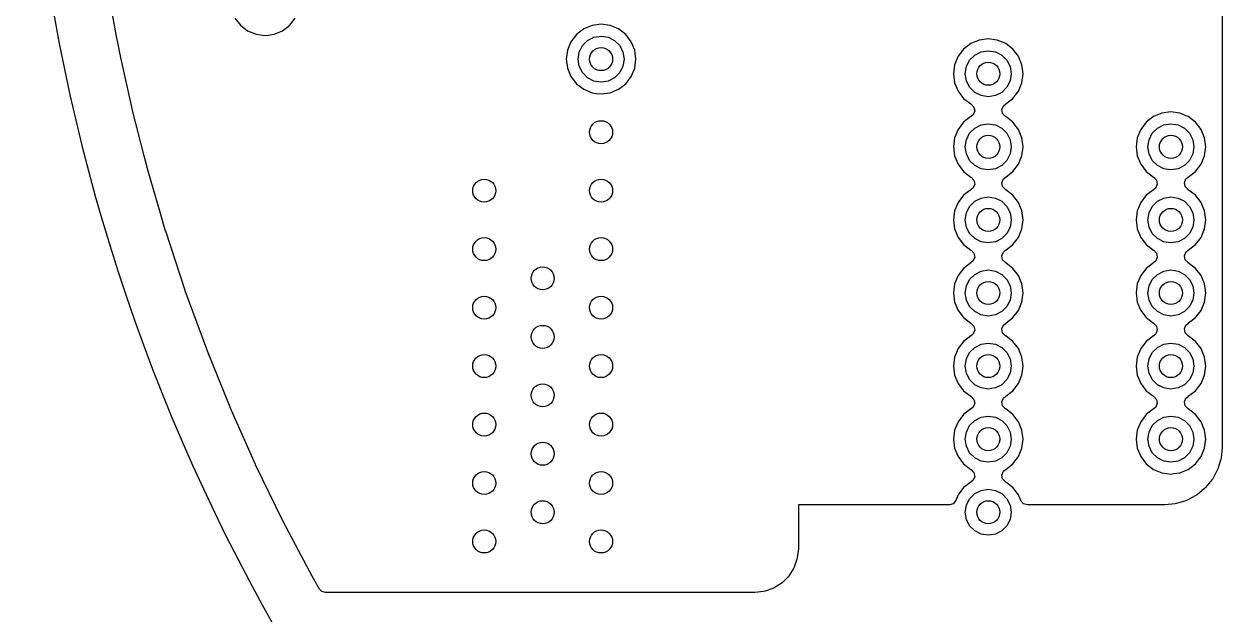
# Model space of a CAD drawing. Extents: x 116 to 183, y -128 to -37.6.
# Drawn here: x 115.95 to 136.78, y -87.37 to -77.11 of the extents above; entities that cross this region are included whole.
import ezdxf

# ---------------------------------------------------------------- set-up
doc = ezdxf.new("R2010")
doc.units = 0
doc.layers.add('BLACK', color=7, linetype='CONTINUOUS')

msp = doc.modelspace()

# ---------------------------------------------------------------- linework, layer by layer
at = {"layer": 'BLACK', "linetype": 'CONTINUOUS'}
for p, q in [((136.779, -76.204569), (136.779, -84.464907)), ((117.555455, -77.295718), (117.405133, -76.488118)), ((119.617464, -77.010841), (119.713718, -77.136282)), ((120.570282, -77.136282), (120.666536, -77.010841)), ((119.713718, -77.136282), (119.839159, -77.232536)), ((119.839159, -77.232536), (119.985238, -77.293044)), ((120.298762, -77.293044), (120.444841, -77.232536)), ((120.444841, -77.232536), (120.570282, -77.136282)), ((125.68116, -77.199463), (125.555718, -77.295718)), ((125.827237, -77.138956), (125.68116, -77.199463)), ((125.827239, -77.138955), (125.827237, -77.138956)), ((125.983999, -77.118318), (125.827239, -77.138955)), ((125.984001, -77.118318), (125.983999, -77.118318)), ((126.14076, -77.138955), (125.984001, -77.118318)), ((126.140762, -77.138956), (126.14076, -77.138955)), ((126.286841, -77.199464), (126.140762, -77.138956)), ((126.412282, -77.295718), (126.286841, -77.199464)), ((117.603355, -77.553058), (117.555455, -77.295718)), ((119.985238, -77.293044), (120.063619, -77.303363)), ((120.063619, -77.303363), (120.141999, -77.313682)), ((120.141999, -77.313682), (120.142, -77.313682)), ((120.142, -77.313682), (120.142001, -77.313682)), ((120.142001, -77.313682), (120.194254, -77.306802)), ((120.194254, -77.306802), (120.298762, -77.293044)), ((125.459463, -77.42116), (125.398956, -77.567237)), ((125.555718, -77.295718), (125.459463, -77.42116)), ((125.660393, -77.488886), (125.748886, -77.400393)), ((125.748886, -77.400393), (125.860393, -77.343577)), ((125.860393, -77.343577), (125.984, -77.324)), ((125.984, -77.324), (126.107607, -77.343577)), ((126.107607, -77.343577), (126.219114, -77.400393)), ((126.219114, -77.400393), (126.307607, -77.488886)), ((126.508536, -77.421159), (126.412282, -77.295718)), ((126.569044, -77.567238), (126.508536, -77.421159)), ((132.41216, -77.453463), (132.286718, -77.549718)), ((132.558237, -77.392956), (132.41216, -77.453463)), ((132.558239, -77.392955), (132.558237, -77.392956)), ((132.714999, -77.372318), (132.558239, -77.392955)), ((132.715001, -77.372318), (132.714999, -77.372318)), ((132.87176, -77.392955), (132.715001, -77.372318)), ((132.871762, -77.392956), (132.87176, -77.392955)), ((133.017841, -77.453464), (132.871762, -77.392956)), ((133.143282, -77.549718), (133.017841, -77.453464)), ((117.60418, -77.557113), (117.603355, -77.553058)), ((117.641059, -77.723998), (117.60418, -77.557113)), ((125.398955, -77.567239), (125.378318, -77.723998)), ((125.398956, -77.567237), (125.398955, -77.567239)), ((125.584, -77.724), (125.603577, -77.600393)), ((125.603577, -77.600393), (125.660393, -77.488886)), ((126.307607, -77.488886), (126.364423, -77.600393)), ((126.364423, -77.600393), (126.384, -77.724)), ((126.589682, -77.724), (126.569044, -77.567238)), ((132.190463, -77.67516), (132.129956, -77.821237)), ((132.286718, -77.549718), (132.190463, -77.67516)), ((132.391393, -77.742886), (132.479886, -77.654393)), ((132.479886, -77.654393), (132.591393, -77.597577)), ((132.591393, -77.597577), (132.715, -77.578)), ((132.715, -77.578), (132.838607, -77.597577)), ((132.838607, -77.597577), (132.950114, -77.654393)), ((132.950114, -77.654393), (133.038607, -77.742886)), ((133.239536, -77.675159), (133.143282, -77.549718)), ((133.300044, -77.821238), (133.239536, -77.675159)), ((117.831034, -78.583682), (117.641059, -77.723998)), ((125.378318, -77.723998), (125.378318, -77.724001)), ((125.378318, -77.724001), (125.398955, -77.88076)), ((125.398955, -77.88076), (125.398956, -77.880762)), ((125.398956, -77.880762), (125.459464, -78.026841)), ((125.603577, -77.847607), (125.584, -77.724)), ((125.660393, -77.959114), (125.603577, -77.847607)), ((126.364423, -77.847607), (126.307607, -77.959114)), ((126.384, -77.724), (126.364423, -77.847607)), ((126.508536, -78.026841), (126.569044, -77.880762)), ((126.569044, -77.880762), (126.589682, -77.724)), ((132.129955, -77.821239), (132.109318, -77.977998)), ((132.129956, -77.821237), (132.129955, -77.821239)), ((132.315, -77.978), (132.334577, -77.854393)), ((132.334577, -77.854393), (132.391393, -77.742886)), ((133.038607, -77.742886), (133.095423, -77.854393)), ((133.095423, -77.854393), (133.115, -77.978)), ((133.320682, -77.978), (133.300044, -77.821238)), ((125.459464, -78.026841), (125.555718, -78.152282)), ((125.748886, -78.047607), (125.660393, -77.959114)), ((125.860393, -78.104423), (125.748886, -78.047607)), ((125.984, -78.124), (125.860393, -78.104423)), ((126.107607, -78.104423), (125.984, -78.124)), ((126.219114, -78.047607), (126.107607, -78.104423)), ((126.307607, -77.959114), (126.219114, -78.047607)), ((126.412282, -78.152282), (126.508536, -78.026841)), ((132.109318, -77.977998), (132.109318, -77.978001)), ((132.109318, -77.978001), (132.129955, -78.13476)), ((132.334577, -78.101607), (132.315, -77.978)), ((132.391393, -78.213114), (132.334577, -78.101607)), ((133.095423, -78.101607), (133.038607, -78.213114)), ((133.115, -77.978), (133.095423, -78.101607)), ((133.300044, -78.134762), (133.320682, -77.978)), ((125.555718, -78.152282), (125.681159, -78.248536)), ((125.681159, -78.248536), (125.827238, -78.309044)), ((125.827238, -78.309044), (125.905619, -78.319363)), ((126.036254, -78.322802), (126.140762, -78.309044)), ((126.140762, -78.309044), (126.286841, -78.248536)), ((126.286841, -78.248536), (126.412282, -78.152282)), ((132.129955, -78.13476), (132.129956, -78.134762)), ((132.129956, -78.134762), (132.190464, -78.280841)), ((132.190464, -78.280841), (132.286718, -78.406282)), ((132.479886, -78.301607), (132.391393, -78.213114)), ((132.591393, -78.358423), (132.479886, -78.301607)), ((132.950114, -78.301607), (132.838607, -78.358423)), ((133.038607, -78.213114), (132.950114, -78.301607)), ((133.143282, -78.406282), (133.239536, -78.280841)), ((133.239536, -78.280841), (133.300044, -78.134762)), ((125.905619, -78.319363), (125.983999, -78.329682)), ((125.983999, -78.329682), (125.984, -78.329682)), ((125.984, -78.329682), (125.984001, -78.329682)), ((125.984001, -78.329682), (126.036254, -78.322802)), ((132.286718, -78.406282), (132.412159, -78.502536)), ((132.412159, -78.502536), (132.412166, -78.502541)), ((132.412166, -78.502541), (132.417487, -78.505613)), ((132.417487, -78.505613), (132.465703, -78.556179)), ((132.715, -78.378), (132.591393, -78.358423)), ((132.838607, -78.358423), (132.715, -78.378)), ((132.977037, -78.536352), (133.012515, -78.50561)), ((133.012515, -78.50561), (133.017828, -78.502541)), ((133.017828, -78.502541), (133.017841, -78.502536)), ((133.017841, -78.502536), (133.143282, -78.406282)), ((117.837919, -78.614836), (117.831034, -78.583682)), ((117.838878, -78.618856), (117.837919, -78.614836)), ((118.040346, -79.404762), (117.838878, -78.618856)), ((132.412166, -78.723458), (132.286718, -78.819718)), ((132.417487, -78.720387), (132.412166, -78.723458)), ((132.452959, -78.689651), (132.417487, -78.720387)), ((132.478927, -78.624786), (132.452959, -78.689651)), ((132.465703, -78.556179), (132.478927, -78.624786)), ((132.951072, -78.601218), (132.977037, -78.536352)), ((132.964298, -78.669825), (132.951072, -78.601218)), ((133.012515, -78.72039), (132.964298, -78.669825)), ((133.017834, -78.723461), (133.012515, -78.72039)), ((133.017841, -78.723464), (133.017834, -78.723461)), ((133.143282, -78.819718), (133.017841, -78.723464)), ((135.58716, -78.723463), (135.461718, -78.819718)), ((135.733237, -78.662956), (135.58716, -78.723463)), ((135.733239, -78.662955), (135.733237, -78.662956)), ((135.889999, -78.642318), (135.733239, -78.662955)), ((135.890001, -78.642318), (135.889999, -78.642318)), ((136.04676, -78.662955), (135.890001, -78.642318)), ((136.046762, -78.662956), (136.04676, -78.662955)), ((136.185412, -78.720387), (136.046762, -78.662956)), ((136.192841, -78.723464), (136.185412, -78.720387)), ((136.318282, -78.819718), (136.192841, -78.723464)), ((132.286718, -78.819718), (132.190463, -78.94516)), ((132.391393, -79.012886), (132.479886, -78.924393)), ((132.479886, -78.924393), (132.591393, -78.867577)), ((132.591393, -78.867577), (132.715, -78.848)), ((132.715, -78.848), (132.838607, -78.867577)), ((132.838607, -78.867577), (132.950114, -78.924393)), ((132.950114, -78.924393), (133.038607, -79.012886)), ((133.239536, -78.945159), (133.143282, -78.819718)), ((135.461718, -78.819718), (135.365463, -78.94516)), ((135.566393, -79.012886), (135.654886, -78.924393)), ((135.654886, -78.924393), (135.766393, -78.867577)), ((135.766393, -78.867577), (135.89, -78.848)), ((135.89, -78.848), (136.013607, -78.867577)), ((136.013607, -78.867577), (136.125114, -78.924393)), ((136.125114, -78.924393), (136.213607, -79.012886)), ((136.414536, -78.945159), (136.318282, -78.819718)), ((132.129955, -79.091239), (132.109318, -79.247998)), ((132.129956, -79.091237), (132.129955, -79.091239)), ((132.190463, -78.94516), (132.129956, -79.091237)), ((132.315, -79.248), (132.334577, -79.124393)), ((132.334577, -79.124393), (132.391393, -79.012886)), ((133.038607, -79.012886), (133.095423, -79.124393)), ((133.095423, -79.124393), (133.115, -79.248)), ((133.300044, -79.091238), (133.239536, -78.945159)), ((133.320682, -79.247998), (133.300044, -79.091238)), ((135.304955, -79.091239), (135.284318, -79.247998)), ((135.304956, -79.091237), (135.304955, -79.091239)), ((135.365463, -78.94516), (135.304956, -79.091237)), ((135.49, -79.248), (135.509577, -79.124393)), ((135.509577, -79.124393), (135.566393, -79.012886)), ((136.213607, -79.012886), (136.270423, -79.124393)), ((136.270423, -79.124393), (136.29, -79.248)), ((136.475044, -79.091238), (136.414536, -78.945159)), ((136.495682, -79.248), (136.475044, -79.091238)), ((132.109318, -79.247998), (132.109318, -79.248001)), ((132.109318, -79.248001), (132.129955, -79.40476)), ((132.334577, -79.371607), (132.315, -79.248)), ((133.115, -79.248), (133.095423, -79.371607)), ((133.300044, -79.404762), (133.320682, -79.248)), ((133.320682, -79.248), (133.320682, -79.247998)), ((135.284318, -79.247998), (135.284318, -79.248001)), ((135.284318, -79.248001), (135.304955, -79.40476)), ((135.509577, -79.371607), (135.49, -79.248)), ((136.29, -79.248), (136.270423, -79.371607)), ((136.475044, -79.404762), (136.495682, -79.248)), ((118.107868, -79.668157), (118.040346, -79.404762)), ((132.129955, -79.40476), (132.129956, -79.404762)), ((132.129956, -79.404762), (132.190464, -79.550841)), ((132.190464, -79.550841), (132.286718, -79.676282)), ((132.391393, -79.483114), (132.334577, -79.371607)), ((132.479886, -79.571607), (132.391393, -79.483114)), ((133.038607, -79.483114), (132.950114, -79.571607)), ((133.095423, -79.371607), (133.038607, -79.483114)), ((133.143282, -79.676282), (133.239536, -79.550841)), ((133.239536, -79.550841), (133.300044, -79.404762)), ((135.304955, -79.40476), (135.304956, -79.404762)), ((135.304956, -79.404762), (135.365464, -79.550841)), ((135.365464, -79.550841), (135.461718, -79.676282)), ((135.566393, -79.483114), (135.509577, -79.371607)), ((135.654886, -79.571607), (135.566393, -79.483114)), ((136.213607, -79.483114), (136.125114, -79.571607)), ((136.270423, -79.371607), (136.213607, -79.483114)), ((136.318282, -79.676282), (136.414536, -79.550841)), ((136.414536, -79.550841), (136.475044, -79.404762)), ((118.108958, -79.672135), (118.107868, -79.668157)), ((118.323672, -80.406621), (118.108958, -79.672135)), ((132.286718, -79.676282), (132.412159, -79.772536)), ((132.412159, -79.772536), (132.412166, -79.772541)), ((132.412166, -79.772541), (132.417487, -79.775613)), ((132.591393, -79.628423), (132.479886, -79.571607)), ((132.715, -79.648), (132.591393, -79.628423)), ((132.838607, -79.628423), (132.715, -79.648)), ((132.950114, -79.571607), (132.838607, -79.628423)), ((133.012515, -79.77561), (133.017828, -79.772541)), ((133.017828, -79.772541), (133.017841, -79.772536)), ((133.017841, -79.772536), (133.143282, -79.676282)), ((135.461718, -79.676282), (135.587159, -79.772536)), ((135.587159, -79.772536), (135.587166, -79.772541)), ((135.587166, -79.772541), (135.592487, -79.775613)), ((135.766393, -79.628423), (135.654886, -79.571607)), ((135.89, -79.648), (135.766393, -79.628423)), ((136.013607, -79.628423), (135.89, -79.648)), ((136.125114, -79.571607), (136.013607, -79.628423)), ((136.187515, -79.77561), (136.192828, -79.772541)), ((136.192828, -79.772541), (136.192841, -79.772536)), ((136.192841, -79.772536), (136.318282, -79.676282)), ((132.417487, -79.775613), (132.465703, -79.826179)), ((132.452959, -79.959651), (132.417487, -79.990387)), ((132.478927, -79.894786), (132.452959, -79.959651)), ((132.465703, -79.826179), (132.478927, -79.894786)), ((132.951072, -79.871218), (132.977037, -79.806352)), ((132.964298, -79.939825), (132.951072, -79.871218)), ((133.012515, -79.99039), (132.964298, -79.939825)), ((132.977037, -79.806352), (133.012515, -79.77561)), ((135.592487, -79.775613), (135.640703, -79.826179)), ((135.627959, -79.959651), (135.592487, -79.990387)), ((135.653927, -79.894786), (135.627959, -79.959651)), ((135.640703, -79.826179), (135.653927, -79.894786)), ((136.126072, -79.871218), (136.152037, -79.806352)), ((136.139298, -79.939825), (136.126072, -79.871218)), ((136.187515, -79.99039), (136.139298, -79.939825)), ((136.152037, -79.806352), (136.187515, -79.77561)), ((132.286718, -80.089718), (132.190463, -80.21516)), ((132.412166, -79.993458), (132.286718, -80.089718)), ((132.417487, -79.990387), (132.412166, -79.993458)), ((132.479886, -80.194393), (132.591393, -80.137577)), ((132.591393, -80.137577), (132.715, -80.118)), ((132.715, -80.118), (132.838607, -80.137577)), ((132.838607, -80.137577), (132.950114, -80.194393)), ((133.017834, -79.993461), (133.012515, -79.99039)), ((133.017841, -79.993464), (133.017834, -79.993461)), ((133.143282, -80.089718), (133.017841, -79.993464)), ((133.239536, -80.215159), (133.143282, -80.089718)), ((135.461718, -80.089718), (135.365463, -80.21516)), ((135.587166, -79.993458), (135.461718, -80.089718)), ((135.592487, -79.990387), (135.587166, -79.993458)), ((135.654886, -80.194393), (135.766393, -80.137577)), ((135.766393, -80.137577), (135.89, -80.118)), ((135.89, -80.118), (136.013607, -80.137577)), ((136.013607, -80.137577), (136.125114, -80.194393)), ((136.192834, -79.993461), (136.187515, -79.99039)), ((136.192841, -79.993464), (136.192834, -79.993461)), ((136.318282, -80.089718), (136.192841, -79.993464)), ((136.414536, -80.215159), (136.318282, -80.089718)), ((132.129955, -80.361239), (132.109318, -80.517998)), ((132.129956, -80.361237), (132.129955, -80.361239)), ((132.190463, -80.21516), (132.129956, -80.361237)), ((132.315, -80.518), (132.334577, -80.394393)), ((132.334577, -80.394393), (132.391393, -80.282886)), ((132.391393, -80.282886), (132.479886, -80.194393)), ((132.950114, -80.194393), (133.038607, -80.282886)), ((133.038607, -80.282886), (133.095423, -80.394393)), ((133.095423, -80.394393), (133.115, -80.518)), ((133.300044, -80.361238), (133.239536, -80.215159)), ((133.320682, -80.518), (133.300044, -80.361238)), ((135.304955, -80.361239), (135.284318, -80.517998)), ((135.304956, -80.361237), (135.304955, -80.361239)), ((135.365463, -80.21516), (135.304956, -80.361237)), ((135.49, -80.518), (135.509577, -80.394393)), ((135.509577, -80.394393), (135.566393, -80.282886)), ((135.566393, -80.282886), (135.654886, -80.194393)), ((136.125114, -80.194393), (136.213607, -80.282886)), ((136.213607, -80.282886), (136.270423, -80.394393)), ((136.270423, -80.394393), (136.29, -80.518)), ((136.475044, -80.361238), (136.414536, -80.215159)), ((136.495682, -80.518), (136.475044, -80.361238)), ((118.412912, -80.711889), (118.323672, -80.406621)), ((132.109318, -80.517998), (132.109318, -80.518001)), ((132.109318, -80.518001), (132.129955, -80.67476)), ((132.334577, -80.641607), (132.315, -80.518)), ((133.115, -80.518), (133.095423, -80.641607)), ((133.300044, -80.674762), (133.320682, -80.518)), ((135.284318, -80.517998), (135.284318, -80.518001)), ((135.284318, -80.518001), (135.304955, -80.67476)), ((135.509577, -80.641607), (135.49, -80.518)), ((136.29, -80.518), (136.270423, -80.641607)), ((136.475044, -80.674762), (136.495682, -80.518)), ((118.414135, -80.715826), (118.412912, -80.711889)), ((118.752703, -81.744831), (118.414135, -80.715826)), ((132.129955, -80.67476), (132.129956, -80.674762)), ((132.129956, -80.674762), (132.190464, -80.820841)), ((132.391393, -80.753114), (132.334577, -80.641607)), ((132.479886, -80.841607), (132.391393, -80.753114)), ((133.038607, -80.753114), (132.950114, -80.841607)), ((133.095423, -80.641607), (133.038607, -80.753114)), ((133.239536, -80.820841), (133.300044, -80.674762)), ((135.304955, -80.67476), (135.304956, -80.674762)), ((135.304956, -80.674762), (135.365464, -80.820841)), ((135.566393, -80.753114), (135.509577, -80.641607)), ((135.654886, -80.841607), (135.566393, -80.753114)), ((136.213607, -80.753114), (136.125114, -80.841607)), ((136.270423, -80.641607), (136.213607, -80.753114)), ((136.414536, -80.820841), (136.475044, -80.674762)), ((132.190464, -80.820841), (132.286718, -80.946282)), ((132.286718, -80.946282), (132.412159, -81.042536)), ((132.591393, -80.898423), (132.479886, -80.841607)), ((132.715, -80.918), (132.591393, -80.898423)), ((132.838607, -80.898423), (132.715, -80.918)), ((132.950114, -80.841607), (132.838607, -80.898423)), ((133.017841, -81.042536), (133.143282, -80.946282)), ((133.143282, -80.946282), (133.239536, -80.820841)), ((135.365464, -80.820841), (135.461718, -80.946282)), ((135.461718, -80.946282), (135.587159, -81.042536)), ((135.766393, -80.898423), (135.654886, -80.841607)), ((135.89, -80.918), (135.766393, -80.898423)), ((136.013607, -80.898423), (135.89, -80.918)), ((136.125114, -80.841607), (136.013607, -80.898423)), ((136.192841, -81.042536), (136.318282, -80.946282)), ((136.318282, -80.946282), (136.414536, -80.820841)), ((132.412159, -81.042536), (132.412166, -81.042541)), ((132.412166, -81.042541), (132.417487, -81.045613)), ((132.417487, -81.045613), (132.465703, -81.096179)), ((132.452959, -81.229651), (132.417487, -81.260387)), ((132.478927, -81.164786), (132.452959, -81.229651)), ((132.465703, -81.096179), (132.478927, -81.164786)), ((132.951072, -81.141218), (132.977037, -81.076352)), ((132.964298, -81.209825), (132.951072, -81.141218)), ((133.012515, -81.26039), (132.964298, -81.209825)), ((132.977037, -81.076352), (133.012515, -81.04561)), ((133.012515, -81.04561), (133.017828, -81.042541)), ((133.017828, -81.042541), (133.017841, -81.042536)), ((135.587159, -81.042536), (135.587166, -81.042541)), ((135.587166, -81.042541), (135.592487, -81.045613)), ((135.592487, -81.045613), (135.640703, -81.096179)), ((135.627959, -81.229651), (135.592487, -81.260387)), ((135.653927, -81.164786), (135.627959, -81.229651)), ((135.640703, -81.096179), (135.653927, -81.164786)), ((136.126072, -81.141218), (136.152037, -81.076352)), ((136.139298, -81.209825), (136.126072, -81.141218)), ((136.187515, -81.26039), (136.139298, -81.209825)), ((136.152037, -81.076352), (136.187515, -81.04561)), ((136.187515, -81.04561), (136.192828, -81.042541)), ((136.192828, -81.042541), (136.192841, -81.042536)), ((132.286718, -81.359718), (132.190463, -81.48516)), ((132.412166, -81.263458), (132.286718, -81.359718)), ((132.417487, -81.260387), (132.412166, -81.263458)), ((132.479886, -81.464393), (132.591393, -81.407577)), ((132.591393, -81.407577), (132.715, -81.388)), ((132.715, -81.388), (132.838607, -81.407577)), ((132.838607, -81.407577), (132.950114, -81.464393)), ((133.017834, -81.263461), (133.012515, -81.26039)), ((133.017841, -81.263464), (133.017834, -81.263461)), ((133.143282, -81.359718), (133.017841, -81.263464)), ((133.239536, -81.485159), (133.143282, -81.359718)), ((135.461718, -81.359718), (135.365463, -81.48516)), ((135.587166, -81.263458), (135.461718, -81.359718)), ((135.592487, -81.260387), (135.587166, -81.263458)), ((135.654886, -81.464393), (135.766393, -81.407577)), ((135.766393, -81.407577), (135.89, -81.388)), ((135.89, -81.388), (136.013607, -81.407577)), ((136.013607, -81.407577), (136.125114, -81.464393)), ((136.192834, -81.263461), (136.187515, -81.26039)), ((136.192841, -81.263464), (136.192834, -81.263461)), ((136.318282, -81.359718), (136.192841, -81.263464)), ((136.414536, -81.485159), (136.318282, -81.359718)), ((132.129955, -81.631239), (132.109318, -81.787998)), ((132.129956, -81.631237), (132.129955, -81.631239)), ((132.190463, -81.48516), (132.129956, -81.631237)), ((132.334577, -81.664393), (132.391393, -81.552886)), ((132.391393, -81.552886), (132.479886, -81.464393)), ((132.950114, -81.464393), (133.038607, -81.552886)), ((133.038607, -81.552886), (133.095423, -81.664393)), ((133.300044, -81.631238), (133.239536, -81.485159)), ((133.320682, -81.788), (133.300044, -81.631238)), ((135.304955, -81.631239), (135.284318, -81.787998)), ((135.304956, -81.631237), (135.304955, -81.631239)), ((135.365463, -81.48516), (135.304956, -81.631237)), ((135.509577, -81.664393), (135.566393, -81.552886)), ((135.566393, -81.552886), (135.654886, -81.464393)), ((136.125114, -81.464393), (136.213607, -81.552886)), ((136.213607, -81.552886), (136.270423, -81.664393)), ((136.475044, -81.631238), (136.414536, -81.485159)), ((136.495682, -81.788), (136.475044, -81.631238)), ((118.754033, -81.748656), (118.752703, -81.744831)), ((118.960713, -82.312536), (118.754033, -81.748656)), ((132.109318, -81.787998), (132.109318, -81.788001)), ((132.109318, -81.788001), (132.129955, -81.94476)), ((132.315, -81.788), (132.334577, -81.664393)), ((132.334577, -81.911607), (132.315, -81.788)), ((133.095423, -81.664393), (133.115, -81.788)), ((133.115, -81.788), (133.095423, -81.911607)), ((133.300044, -81.944762), (133.320682, -81.788)), ((135.284318, -81.787998), (135.284318, -81.788001)), ((135.284318, -81.788001), (135.304955, -81.94476)), ((135.49, -81.788), (135.509577, -81.664393)), ((135.509577, -81.911607), (135.49, -81.788)), ((136.270423, -81.664393), (136.29, -81.788)), ((136.29, -81.788), (136.270423, -81.911607)), ((136.475044, -81.944762), (136.495682, -81.788)), ((132.129955, -81.94476), (132.129956, -81.944762)), ((132.129956, -81.944762), (132.190464, -82.090841)), ((132.391393, -82.023114), (132.334577, -81.911607)), ((132.479886, -82.111607), (132.391393, -82.023114)), ((133.038607, -82.023114), (132.950114, -82.111607)), ((133.095423, -81.911607), (133.038607, -82.023114)), ((133.239536, -82.090841), (133.300044, -81.944762)), ((135.304955, -81.94476), (135.304956, -81.944762)), ((135.304956, -81.944762), (135.365464, -82.090841)), ((135.566393, -82.023114), (135.509577, -81.911607)), ((135.654886, -82.111607), (135.566393, -82.023114)), ((136.213607, -82.023114), (136.125114, -82.111607)), ((136.270423, -81.911607), (136.213607, -82.023114)), ((136.414536, -82.090841), (136.475044, -81.944762)), ((132.190464, -82.090841), (132.286718, -82.216282)), ((132.286718, -82.216282), (132.412159, -82.312536)), ((132.591393, -82.168423), (132.479886, -82.111607)), ((132.715, -82.188), (132.591393, -82.168423)), ((132.838607, -82.168423), (132.715, -82.188)), ((132.950114, -82.111607), (132.838607, -82.168423)), ((133.017841, -82.312536), (133.143282, -82.216282)), ((133.143282, -82.216282), (133.239536, -82.090841)), ((135.365464, -82.090841), (135.461718, -82.216282)), ((135.461718, -82.216282), (135.587159, -82.312536)), ((135.766393, -82.168423), (135.654886, -82.111607)), ((135.89, -82.188), (135.766393, -82.168423)), ((136.013607, -82.168423), (135.89, -82.188)), ((136.125114, -82.111607), (136.013607, -82.168423)), ((136.192841, -82.312536), (136.318282, -82.216282)), ((136.318282, -82.216282), (136.414536, -82.090841)), ((119.126842, -82.76578), (118.960713, -82.312536)), ((132.412159, -82.312536), (132.412166, -82.312541)), ((132.412166, -82.312541), (132.417487, -82.315613)), ((132.417487, -82.315613), (132.465703, -82.366179)), ((132.478927, -82.434786), (132.452959, -82.499651)), ((132.465703, -82.366179), (132.478927, -82.434786)), ((132.951072, -82.411218), (132.977037, -82.346352)), ((132.964298, -82.479825), (132.951072, -82.411218)), ((133.012515, -82.53039), (132.964298, -82.479825)), ((132.977037, -82.346352), (133.012515, -82.31561)), ((133.012515, -82.31561), (133.017828, -82.312541)), ((133.017828, -82.312541), (133.017841, -82.312536)), ((135.587159, -82.312536), (135.587166, -82.312541)), ((135.587166, -82.312541), (135.592487, -82.315613)), ((135.592487, -82.315613), (135.640703, -82.366179)), ((135.653927, -82.434786), (135.627959, -82.499651)), ((135.640703, -82.366179), (135.653927, -82.434786)), ((136.126072, -82.411218), (136.152037, -82.346352)), ((136.139298, -82.479825), (136.126072, -82.411218)), ((136.187515, -82.53039), (136.139298, -82.479825)), ((136.152037, -82.346352), (136.187515, -82.31561)), ((136.187515, -82.31561), (136.192828, -82.312541)), ((136.192828, -82.312541), (136.192841, -82.312536)), ((132.286718, -82.629718), (132.190463, -82.75516)), ((132.412166, -82.533458), (132.286718, -82.629718)), ((132.417487, -82.530387), (132.412166, -82.533458)), ((132.452959, -82.499651), (132.417487, -82.530387)), ((132.479886, -82.734393), (132.591393, -82.677577)), ((132.591393, -82.677577), (132.715, -82.658)), ((132.715, -82.658), (132.838607, -82.677577)), ((132.838607, -82.677577), (132.950114, -82.734393)), ((133.017834, -82.533461), (133.012515, -82.53039)), ((133.017841, -82.533464), (133.017834, -82.533461)), ((133.143282, -82.629718), (133.017841, -82.533464)), ((133.239536, -82.755159), (133.143282, -82.629718)), ((135.461718, -82.629718), (135.365463, -82.75516)), ((135.587166, -82.533458), (135.461718, -82.629718)), ((135.592487, -82.530387), (135.587166, -82.533458)), ((135.627959, -82.499651), (135.592487, -82.530387)), ((135.654886, -82.734393), (135.766393, -82.677577)), ((135.766393, -82.677577), (135.89, -82.658)), ((135.89, -82.658), (136.013607, -82.677577)), ((136.013607, -82.677577), (136.125114, -82.734393)), ((136.192834, -82.533461), (136.187515, -82.53039)), ((136.192841, -82.533464), (136.192834, -82.533461)), ((136.318282, -82.629718), (136.192841, -82.533464)), ((136.414536, -82.755159), (136.318282, -82.629718)), ((119.128335, -82.769651), (119.126842, -82.76578)), ((119.534929, -83.77365), (119.128335, -82.769651)), ((132.190463, -82.75516), (132.129956, -82.901237)), ((132.334577, -82.934393), (132.391393, -82.822886)), ((132.391393, -82.822886), (132.479886, -82.734393)), ((132.950114, -82.734393), (133.038607, -82.822886)), ((133.038607, -82.822886), (133.095423, -82.934393)), ((133.300044, -82.901238), (133.239536, -82.755159)), ((135.365463, -82.75516), (135.304956, -82.901237)), ((135.509577, -82.934393), (135.566393, -82.822886)), ((135.566393, -82.822886), (135.654886, -82.734393)), ((136.125114, -82.734393), (136.213607, -82.822886)), ((136.213607, -82.822886), (136.270423, -82.934393)), ((136.475044, -82.901238), (136.414536, -82.755159)), ((132.129955, -82.901239), (132.109318, -83.057998)), ((132.109318, -83.057998), (132.109318, -83.058001)), ((132.109318, -83.058001), (132.129955, -83.21476)), ((132.129956, -82.901237), (132.129955, -82.901239)), ((132.315, -83.058), (132.334577, -82.934393)), ((132.334577, -83.181607), (132.315, -83.058)), ((133.095423, -82.934393), (133.115, -83.058)), ((133.115, -83.058), (133.095423, -83.181607)), ((133.320682, -83.058), (133.300044, -82.901238)), ((133.300044, -83.214762), (133.320682, -83.058)), ((135.304955, -82.901239), (135.284318, -83.057998)), ((135.284318, -83.057998), (135.284318, -83.058001)), ((135.284318, -83.058001), (135.304955, -83.21476)), ((135.304956, -82.901237), (135.304955, -82.901239)), ((135.49, -83.058), (135.509577, -82.934393)), ((135.509577, -83.181607), (135.49, -83.058)), ((136.270423, -82.934393), (136.29, -83.058)), ((136.29, -83.058), (136.270423, -83.181607)), ((136.495682, -83.058), (136.475044, -82.901238)), ((136.475044, -83.214762), (136.495682, -83.058)), ((132.129955, -83.21476), (132.129956, -83.214762)), ((132.129956, -83.214762), (132.190464, -83.360841)), ((132.391393, -83.293114), (132.334577, -83.181607)), ((132.479886, -83.381607), (132.391393, -83.293114)), ((133.038607, -83.293114), (132.950114, -83.381607)), ((133.095423, -83.181607), (133.038607, -83.293114)), ((133.239536, -83.360841), (133.300044, -83.214762)), ((135.304955, -83.21476), (135.304956, -83.214762)), ((135.304956, -83.214762), (135.365464, -83.360841)), ((135.566393, -83.293114), (135.509577, -83.181607)), ((135.654886, -83.381607), (135.566393, -83.293114)), ((136.213607, -83.293114), (136.125114, -83.381607)), ((136.270423, -83.181607), (136.213607, -83.293114)), ((136.414536, -83.360841), (136.475044, -83.214762)), ((132.190464, -83.360841), (132.286718, -83.486282)), ((132.286718, -83.486282), (132.412159, -83.582536)), ((132.591393, -83.438423), (132.479886, -83.381607)), ((132.715, -83.458), (132.591393, -83.438423)), ((132.838607, -83.438423), (132.715, -83.458)), ((132.950114, -83.381607), (132.838607, -83.438423)), ((133.017841, -83.582536), (133.143282, -83.486282)), ((133.143282, -83.486282), (133.239536, -83.360841)), ((135.365464, -83.360841), (135.461718, -83.486282)), ((135.461718, -83.486282), (135.587159, -83.582536)), ((135.766393, -83.438423), (135.654886, -83.381607)), ((135.89, -83.458), (135.766393, -83.438423)), ((136.013607, -83.438423), (135.89, -83.458)), ((136.125114, -83.381607), (136.013607, -83.438423)), ((136.192841, -83.582536), (136.318282, -83.486282)), ((136.318282, -83.486282), (136.414536, -83.360841)), ((132.412159, -83.582536), (132.412166, -83.582541)), ((132.412166, -83.582541), (132.417487, -83.585613)), ((132.417487, -83.585613), (132.465703, -83.636179)), ((132.478927, -83.704786), (132.452959, -83.769651)), ((132.465703, -83.636179), (132.478927, -83.704786)), ((132.951072, -83.681218), (132.977037, -83.616352)), ((132.964298, -83.749825), (132.951072, -83.681218)), ((132.977037, -83.616352), (133.012515, -83.58561)), ((133.012515, -83.58561), (133.017828, -83.582541)), ((133.017828, -83.582541), (133.017841, -83.582536)), ((135.587159, -83.582536), (135.587166, -83.582541)), ((135.587166, -83.582541), (135.592487, -83.585613)), ((135.592487, -83.585613), (135.640703, -83.636179)), ((135.653927, -83.704786), (135.627959, -83.769651)), ((135.640703, -83.636179), (135.653927, -83.704786)), ((136.126072, -83.681218), (136.152037, -83.616352)), ((136.139298, -83.749825), (136.126072, -83.681218)), ((136.152037, -83.616352), (136.187515, -83.58561)), ((136.187515, -83.58561), (136.192828, -83.582541)), ((136.192828, -83.582541), (136.192841, -83.582536)), ((119.53655, -83.777469), (119.534929, -83.77365)), ((119.976537, -84.767382), (119.53655, -83.777469)), ((132.286718, -83.899718), (132.190463, -84.02516)), ((132.412166, -83.803458), (132.286718, -83.899718)), ((132.417487, -83.800387), (132.412166, -83.803458)), ((132.452959, -83.769651), (132.417487, -83.800387)), ((132.591393, -83.947577), (132.715, -83.928)), ((132.715, -83.928), (132.838607, -83.947577)), ((133.012515, -83.80039), (132.964298, -83.749825)), ((133.017834, -83.803461), (133.012515, -83.80039)), ((133.017841, -83.803464), (133.017834, -83.803461)), ((133.143282, -83.899718), (133.017841, -83.803464)), ((133.239536, -84.025159), (133.143282, -83.899718)), ((135.461718, -83.899718), (135.365463, -84.02516)), ((135.587166, -83.803458), (135.461718, -83.899718)), ((135.592487, -83.800387), (135.587166, -83.803458)), ((135.627959, -83.769651), (135.592487, -83.800387)), ((135.766393, -83.947577), (135.89, -83.928)), ((135.89, -83.928), (136.013607, -83.947577)), ((136.187515, -83.80039), (136.139298, -83.749825)), ((136.192834, -83.803461), (136.187515, -83.80039)), ((136.192841, -83.803464), (136.192834, -83.803461)), ((136.318282, -83.899718), (136.192841, -83.803464)), ((136.414536, -84.025159), (136.318282, -83.899718)), ((132.190463, -84.02516), (132.129956, -84.171237)), ((132.334577, -84.204393), (132.391393, -84.092886)), ((132.391393, -84.092886), (132.479886, -84.004393)), ((132.479886, -84.004393), (132.591393, -83.947577)), ((132.838607, -83.947577), (132.950114, -84.004393)), ((132.950114, -84.004393), (133.038607, -84.092886)), ((133.038607, -84.092886), (133.095423, -84.204393)), ((133.300044, -84.171238), (133.239536, -84.025159)), ((135.365463, -84.02516), (135.304956, -84.171237)), ((135.509577, -84.204393), (135.566393, -84.092886)), ((135.566393, -84.092886), (135.654886, -84.004393)), ((135.654886, -84.004393), (135.766393, -83.947577)), ((136.013607, -83.947577), (136.125114, -84.004393)), ((136.125114, -84.004393), (136.213607, -84.092886)), ((136.213607, -84.092886), (136.270423, -84.204393)), ((136.475044, -84.171238), (136.414536, -84.025159)), ((132.129955, -84.171239), (132.109318, -84.327998)), ((132.109318, -84.327998), (132.109318, -84.328001)), ((132.109318, -84.328001), (132.129955, -84.48476)), ((132.129956, -84.171237), (132.129955, -84.171239)), ((132.315, -84.328), (132.334577, -84.204393)), ((132.334577, -84.451607), (132.315, -84.328)), ((133.095423, -84.204393), (133.115, -84.328)), ((133.115, -84.328), (133.095423, -84.451607)), ((133.320682, -84.328), (133.300044, -84.171238)), ((133.300044, -84.484762), (133.320682, -84.328)), ((135.304955, -84.171239), (135.284318, -84.327998)), ((135.284318, -84.327998), (135.284318, -84.328001)), ((135.284318, -84.328001), (135.304955, -84.48476)), ((135.304956, -84.171237), (135.304955, -84.171239)), ((135.49, -84.328), (135.509577, -84.204393)), ((135.509577, -84.451607), (135.49, -84.328)), ((136.270423, -84.204393), (136.29, -84.328)), ((136.29, -84.328), (136.270423, -84.451607)), ((136.495682, -84.328), (136.475044, -84.171238)), ((136.475044, -84.484762), (136.495682, -84.328)), ((132.129955, -84.48476), (132.129956, -84.484762)), ((132.129956, -84.484762), (132.190464, -84.630841)), ((132.391393, -84.563114), (132.334577, -84.451607)), ((132.479886, -84.651607), (132.391393, -84.563114)), ((133.038607, -84.563114), (132.950114, -84.651607)), ((133.095423, -84.451607), (133.038607, -84.563114)), ((133.239536, -84.630841), (133.300044, -84.484762)), ((135.304955, -84.48476), (135.304956, -84.484762)), ((135.304956, -84.484762), (135.365464, -84.630841)), ((135.566393, -84.563114), (135.509577, -84.451607)), ((135.654886, -84.651607), (135.566393, -84.563114)), ((136.213607, -84.563114), (136.125114, -84.651607)), ((136.270423, -84.451607), (136.213607, -84.563114)), ((136.414536, -84.630841), (136.475044, -84.484762)), ((136.778403, -84.477061), (136.760982, -84.653934)), ((136.779, -84.464907), (136.778403, -84.477061)), ((119.978264, -84.771096), (119.976537, -84.767382)), ((120.451108, -85.74571), (119.978264, -84.771096)), ((132.190464, -84.630841), (132.286718, -84.756282)), ((132.286718, -84.756282), (132.412159, -84.852536)), ((132.591393, -84.708423), (132.479886, -84.651607)), ((132.715, -84.728), (132.591393, -84.708423)), ((132.838607, -84.708423), (132.715, -84.728)), ((132.950114, -84.651607), (132.838607, -84.708423)), ((133.017841, -84.852536), (133.143282, -84.756282)), ((133.143282, -84.756282), (133.239536, -84.630841)), ((135.365464, -84.630841), (135.461718, -84.756282)), ((135.461718, -84.756282), (135.587159, -84.852536)), ((135.766393, -84.708423), (135.654886, -84.651607)), ((135.89, -84.728), (135.766393, -84.708423)), ((136.013607, -84.708423), (135.89, -84.728)), ((136.125114, -84.651607), (136.013607, -84.708423)), ((136.192841, -84.852536), (136.318282, -84.756282)), ((136.318282, -84.756282), (136.414536, -84.630841)), ((136.75624, -84.677775), (136.706424, -84.841998)), ((136.760982, -84.653934), (136.75624, -84.677775)), ((132.412159, -84.852536), (132.412166, -84.852541)), ((132.412166, -84.852541), (132.417487, -84.855613)), ((132.417487, -84.855613), (132.465703, -84.906179)), ((132.478927, -84.974786), (132.452959, -85.039651)), ((132.465703, -84.906179), (132.478927, -84.974786)), ((132.951072, -84.951218), (132.977037, -84.886352)), ((132.964298, -85.019825), (132.951072, -84.951218)), ((132.977037, -84.886352), (133.012515, -84.85561)), ((133.012515, -84.85561), (133.017828, -84.852541)), ((133.017828, -84.852541), (133.017841, -84.852536)), ((135.587159, -84.852536), (135.733238, -84.913044)), ((135.733238, -84.913044), (135.811619, -84.923363)), ((135.811619, -84.923363), (135.889999, -84.933682)), ((135.889999, -84.933682), (135.89, -84.933682)), ((135.89, -84.933682), (135.890001, -84.933682)), ((135.890001, -84.933682), (135.942254, -84.926802)), ((135.942254, -84.926802), (136.046762, -84.913044)), ((136.046762, -84.913044), (136.192841, -84.852536)), ((136.697121, -84.864456), (136.616227, -85.015798)), ((136.706424, -84.841998), (136.697121, -84.864456)), ((132.286718, -85.169718), (132.190463, -85.29516)), ((132.412166, -85.073458), (132.286718, -85.169718)), ((132.417487, -85.070387), (132.412166, -85.073458)), ((132.452959, -85.039651), (132.417487, -85.070387)), ((133.012515, -85.07039), (132.964298, -85.019825)), ((133.017834, -85.073461), (133.012515, -85.07039)), ((133.017841, -85.073464), (133.017834, -85.073461)), ((133.143282, -85.169718), (133.017841, -85.073464)), ((133.239536, -85.295159), (133.143282, -85.169718)), ((136.476666, -85.185854), (136.34401, -85.294722)), ((136.493854, -85.168666), (136.476666, -85.185854)), ((136.602722, -85.03601), (136.493854, -85.168666)), ((136.616227, -85.015798), (136.602722, -85.03601)), ((132.149335, -85.394453), (132.105494, -85.448856)), ((132.190463, -85.29516), (132.149335, -85.394453)), ((132.334577, -85.474393), (132.391393, -85.362886)), ((132.391393, -85.362886), (132.479886, -85.274393)), ((132.479886, -85.274393), (132.591393, -85.217577)), ((132.591393, -85.217577), (132.715, -85.198)), ((132.715, -85.198), (132.838607, -85.217577)), ((132.838607, -85.217577), (132.950114, -85.274393)), ((132.950114, -85.274393), (133.038607, -85.362886)), ((133.038607, -85.362886), (133.095423, -85.474393)), ((133.239536, -85.29516), (133.239536, -85.295159)), ((133.280665, -85.394453), (133.239536, -85.29516)), ((133.282432, -85.398511), (133.280665, -85.394453)), ((136.172456, -85.389121), (136.149998, -85.398424)), ((136.323798, -85.308227), (136.172456, -85.389121)), ((136.34401, -85.294722), (136.323798, -85.308227)), ((132.034774, -85.471), (129.413, -85.471)), ((129.413, -85.471), (129.413, -86.232999)), ((132.0392, -85.470921), (132.034774, -85.471)), ((132.105494, -85.448856), (132.0392, -85.470921)), ((132.315, -85.598), (132.334577, -85.474393)), ((132.334577, -85.721607), (132.315, -85.598)), ((133.095423, -85.474393), (133.115, -85.598)), ((133.115, -85.598), (133.095423, -85.721607)), ((133.328187, -85.451315), (133.282432, -85.398511)), ((133.395226, -85.471), (133.328187, -85.451315)), ((135.772907, -85.471), (133.395226, -85.471)), ((135.785061, -85.470403), (135.772907, -85.471)), ((135.961934, -85.452982), (135.785061, -85.470403)), ((135.985775, -85.44824), (135.961934, -85.452982)), ((136.149998, -85.398424), (135.985775, -85.44824)), ((120.452944, -85.749338), (120.451108, -85.74571)), ((120.722916, -86.261428), (120.452944, -85.749338)), ((132.391393, -85.833114), (132.334577, -85.721607)), ((133.095423, -85.721607), (133.038607, -85.833114)), ((132.479886, -85.921607), (132.391393, -85.833114)), ((132.591393, -85.978423), (132.479886, -85.921607)), ((132.715, -85.998), (132.591393, -85.978423)), ((132.838607, -85.978423), (132.715, -85.998)), ((132.950114, -85.921607), (132.838607, -85.978423)), ((133.038607, -85.833114), (132.950114, -85.921607)), ((120.958136, -86.7076), (120.722916, -86.261428)), ((129.38928, -86.415749), (129.342153, -86.550429)), ((129.395459, -86.388678), (129.38928, -86.415749)), ((129.413, -86.233), (129.395459, -86.388678)), ((129.413, -86.232999), (129.413, -86.233)), ((129.330106, -86.575446), (129.254187, -86.696271)), ((129.342153, -86.550429), (129.330106, -86.575446)), ((120.960132, -86.711237), (120.958136, -86.7076)), ((121.086395, -86.932465), (120.960132, -86.711237)), ((129.114271, -86.836187), (128.993446, -86.912106)), ((129.13598, -86.818874), (129.114271, -86.836187)), ((129.236874, -86.71798), (129.13598, -86.818874)), ((129.254187, -86.696271), (129.236874, -86.71798)), ((121.12705, -86.975315), (121.086395, -86.932465)), ((121.194089, -86.995), (121.12705, -86.975315)), ((128.644039, -86.995), (121.194089, -86.995)), ((128.657923, -86.99422), (128.644039, -86.995)), ((128.806678, -86.977459), (128.657923, -86.99422)), ((128.833749, -86.97128), (128.806678, -86.977459)), ((128.968429, -86.924153), (128.833749, -86.97128)), ((128.993446, -86.912106), (128.968429, -86.924153))]:
    msp.add_line(p, q, dxfattribs=at)
at = {"layer": 'BLACK'}
for centre in [(125.984, -77.724), (132.715, -77.978), (125.984, -78.994), (132.715, -79.248), (135.89, -79.248), (123.952, -80.01), (125.984, -80.01), (132.715, -80.518), (135.89, -80.518), (123.952, -81.026), (125.984, -81.026), (124.968, -81.534), (132.715, -81.788), (135.89, -81.788), (123.952, -82.042), (125.984, -82.042), (124.968, -82.55), (123.952, -83.058), (125.984, -83.058), (132.715, -83.058), (135.89, -83.058), (124.968, -83.566), (123.952, -84.074), (125.984, -84.074), (132.715, -84.328), (135.89, -84.328), (124.968, -84.582), (123.952, -85.09), (125.984, -85.09), (124.968, -85.598), (132.715, -85.598), (123.952, -86.106), (125.984, -86.106)]:
    msp.add_circle(centre, 0.2, dxfattribs=at)
msp.add_arc((149.4505, -71.0743), 33.499996, -180.0000068, -130.1553645, dxfattribs=at)

doc.saveas('drawing.dxf')
